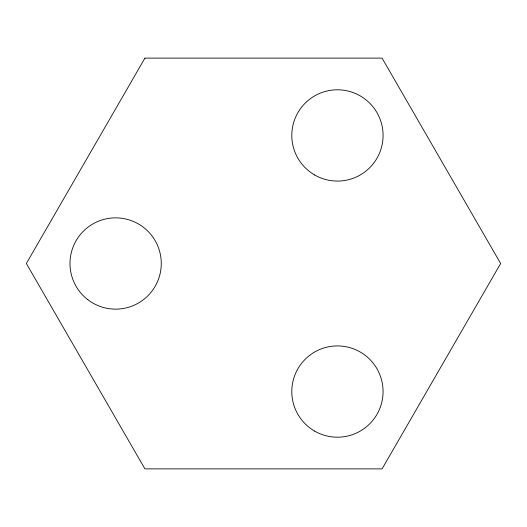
<?xml version="1.0" encoding="UTF-8"?>
<svg xmlns="http://www.w3.org/2000/svg" width="527" height="527" viewBox="0 0 527 527"><rect width="100%" height="100%" fill="white"/><g stroke="black" fill="none" stroke-linecap="round" stroke-linejoin="round"><path stroke-width="0.79" d="M144.925 58.122L26.35 263.5L144.925 468.878L382.075 468.878L500.65 263.5L382.075 58.122L144.925 58.122M314.619 174.964A45.638 45.638 0 0 0 383.076 135.439A45.638 45.638 0 0 0 314.619 95.914A45.638 45.638 0 0 0 314.619 174.964M314.619 431.086A45.638 45.638 0 0 0 383.076 391.561A45.638 45.638 0 0 0 314.619 352.036A45.638 45.638 0 0 0 314.619 431.086M87.844 299.711A45.638 45.638 0 0 0 160.88 269.455A45.638 45.638 0 0 0 98.16 221.333A45.638 45.638 0 0 0 87.844 299.711"/></g></svg>
